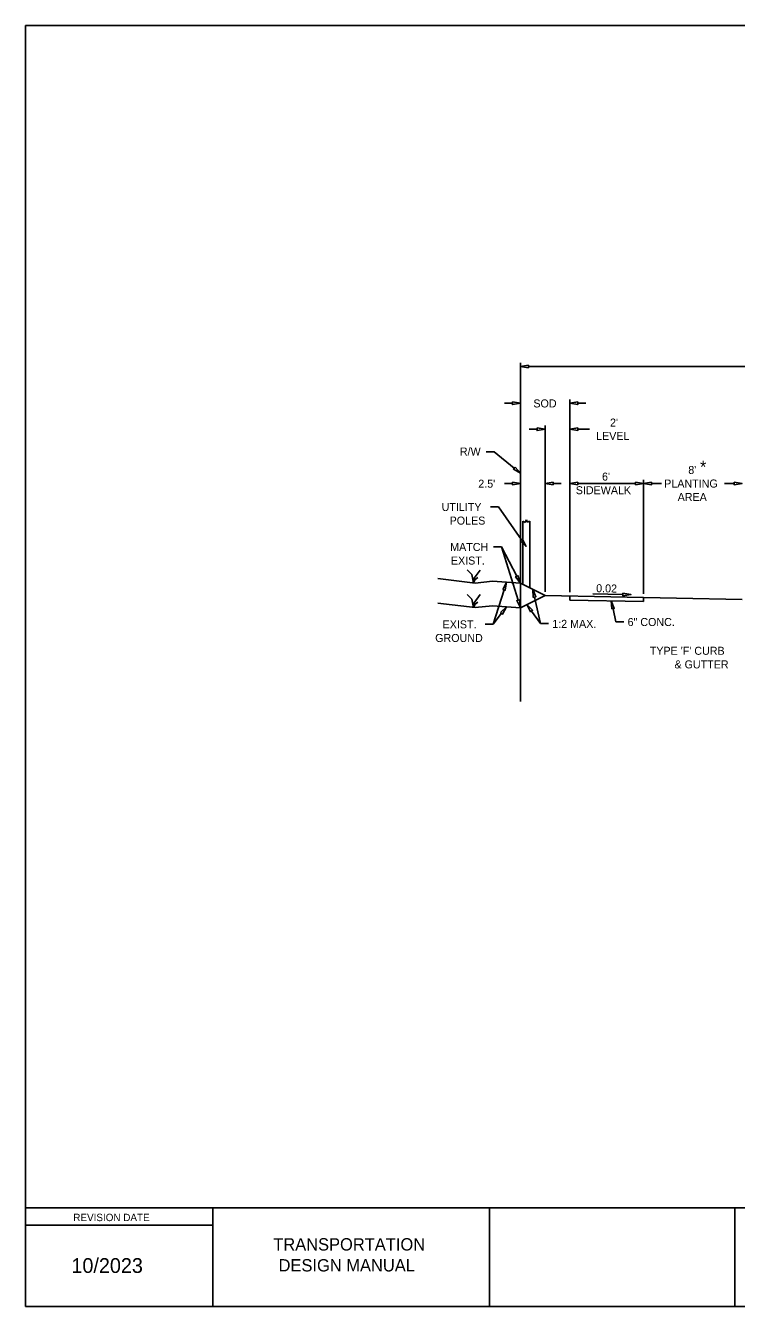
# Model space of a CAD drawing. Extents: x 463 to 969, y -161 to 180.
# Drawn here: x 463.3 to 652.7, y -161.1 to 180.2 of the extents above; entities that cross this region are included whole.
import ezdxf

# ---------------------------------------------------------------- set-up
doc = ezdxf.new("R2010")
doc.units = 0
for name, color, linetype in [('Default', 7, 'Continuous'), ('SheetBorder_dp', 7, 'Continuous'), ('SheetLines_dp', 7, 'Continuous'), ('TextMinor', 7, 'Continuous')]:
    doc.layers.add(name, color=color, linetype=linetype)

msp = doc.modelspace()

# ---------------------------------------------------------------- linework, layer by layer
at = {"layer": 'Default'}
for p, q in [((595.17, 85.11), (595.17, 90.34)), ((595.17, 0.06), (595.17, 89.87)), ((597.3, 89.36), (714.74, 89.36)), ((593.02, 79.57), (590.89, 79.57)), ((608.28, 29.19), (608.28, 80.55)), ((610.42, 79.57), (612.55, 79.57)), ((599.59, 72.62), (597.46, 72.62)), ((601.72, 29.32), (601.72, 73.61)), ((608.28, 29.19), (608.28, 73.61)), ((610.42, 72.62), (613.56, 72.62)), ((588.15, 66.59), (586.01, 66.59)), ((593.02, 58.19), (590.89, 58.19)), ((603.85, 58.19), (605.99, 58.19)), ((608.28, 29.19), (608.28, 59.17)), ((625.84, 58.19), (610.42, 58.19)), ((627.97, 28.8), (627.97, 59.17)), ((627.97, 28.8), (627.97, 59.17)), ((630.1, 58.19), (632.69, 58.19)), ((652.08, 58.19), (649.49, 58.19)), ((589.28, 51.93), (587.15, 51.93)), ((595.82, 31.29), (595.82, 48.1)), ((595.82, 48.1), (596.34, 47.79)), ((596.34, 47.79), (596.77, 48.5)), ((596.77, 48.5), (596.97, 47.89)), ((596.97, 47.89), (597.65, 48.1)), ((597.65, 48.1), (597.65, 30.38)), ((590.08, 41.33), (587.95, 41.33)), ((582.2, 33.91), (580.99, 35.18)), ((582.81, 32.92), (584.43, 35.12)), ((583.11, 31.66), (573.18, 32.82)), ((582.69, 31.71), (582.2, 33.91)), ((582.69, 31.71), (582.81, 32.92)), ((582.69, 31.71), (583.1, 32.57)), ((583.1, 32.57), (583.81, 33.09)), ((587.7, 32.11), (583.11, 31.66)), ((595.16, 31.62), (587.7, 32.11)), ((601.72, 28.34), (595.16, 31.62)), ((582.2, 27.35), (580.99, 28.62)), ((582.69, 25.15), (582.2, 27.35)), ((582.81, 26.36), (584.43, 28.56)), ((601.72, 28.34), (595.16, 25.06)), ((654.22, 27.29), (601.72, 28.34)), ((608.28, 27.12), (608.28, 28.21)), ((627.97, 26.72), (627.97, 27.81)), ((583.11, 25.09), (573.18, 26.26)), ((582.69, 25.15), (582.81, 26.36)), ((582.69, 25.15), (583.1, 26.01)), ((583.1, 26.01), (583.81, 26.53)), ((587.7, 25.55), (583.11, 25.09)), ((595.16, 25.06), (587.7, 25.55)), ((627.97, 26.72), (608.28, 27.12)), ((587.86, 20.7), (585.73, 20.7)), ((600.51, 20.85), (602.65, 20.85)), ((620.59, 21.34), (622.72, 21.34))]:
    msp.add_line(p, q, dxfattribs=at)
for points in [[(597.3, 89.71), (597.3, 89), (595.17, 89.36)], [(593.02, 79.93), (593.02, 79.21), (595.16, 79.57)], [(610.42, 79.93), (610.42, 79.21), (608.28, 79.57)], [(599.59, 72.98), (599.59, 72.27), (601.72, 72.62)], [(610.42, 72.98), (610.42, 72.27), (608.28, 72.62)], [(593.72, 62.56), (595.16, 60.95), (593.28, 62.01)], [(593.02, 58.55), (593.02, 57.83), (595.16, 58.19)], [(603.85, 58.55), (603.85, 57.83), (601.72, 58.19)], [(610.42, 58.55), (610.42, 57.83), (608.28, 58.19)], [(625.84, 58.55), (625.84, 57.83), (627.97, 58.19)], [(630.1, 58.55), (630.1, 57.83), (627.97, 58.19)], [(652.08, 58.55), (652.08, 57.83), (654.22, 58.19)], [(595.72, 43.34), (596.65, 41.39), (595.14, 42.93)], [(590.44, 29.94), (591.43, 31.87), (591.12, 29.73)], [(594.49, 33.67), (595.16, 31.62), (593.86, 33.34)], [(598.57, 27.82), (598.44, 29.98), (599.26, 27.98)], [(622.44, 28.99), (624.57, 28.59), (622.43, 28.28)], [(589.84, 23.84), (591.43, 25.31), (590.4, 23.4)], [(594.86, 27.2), (595.16, 25.06), (594.19, 26.99)], [(597.79, 23.96), (596.82, 25.89), (598.37, 24.38)], [(619.47, 24.74), (619.35, 26.89), (620.16, 24.89)]]:
    msp.add_lwpolyline(points, close=True, dxfattribs=at)
for points in [[(593.5, 62.28), (588.15, 66.59)], [(595.43, 43.14), (589.28, 51.93)], [(594.17, 33.51), (590.08, 41.33)], [(594.52, 27.09), (590.08, 41.33)], [(590.78, 29.84), (587.86, 20.7)], [(598.91, 27.9), (600.51, 20.85)], [(622.44, 28.63), (614.42, 28.79)], [(598.08, 24.17), (600.51, 20.85)], [(619.82, 24.81), (620.59, 21.34)], [(590.12, 23.62), (587.86, 20.7)]]:
    msp.add_lwpolyline(points, dxfattribs=at)
at = {"layer": 'SheetBorder_dp'}
for p, q in [((463.33, 180.15), (463.33, -161.05)), ((463.33, 180.15), (968.58, 180.15)), ((463.33, -134.81), (968.58, -134.81)), ((463.33, -161.05), (968.58, -161.05))]:
    msp.add_line(p, q, dxfattribs=at)
at = {"layer": 'SheetLines_dp'}
for p, q in [((513.21, -134.81), (513.21, -161.05)), ((586.89, -134.81), (586.89, -161.05)), ((652.31, -134.81), (652.31, -161.05)), ((463.33, -139.4), (513.21, -139.4))]:
    msp.add_line(p, q, dxfattribs=at)

# ---------------------------------------------------------------- texts
at = {"layer": 'Default'}
for s, height, p in [('SOD', 2.133, (598.6, 78.43)), ("2'", 2.133, (619.02, 73.34)), ('LEVEL', 2.133, (615.31, 69.77)), ('R/W', 2.133, (579.02, 65.62)), ("8'", 2.133, (639.87, 60.71)), ('*', 3.28, (642.98, 60.93)), ("2.5'", 2.133, (583.92, 57.05)), ("6'", 2.133, (616.89, 58.94)), ('PLANTING', 2.133, (633.45, 57.09)), ('SIDEWALK', 2.133, (609.89, 55.31)), ('AREA  ', 2.133, (637.04, 53.5)), ('UTILITY', 2.133, (574.16, 50.84)), ('POLES', 2.133, (576.29, 47.22)), ('MATCH', 2.133, (576.44, 40.19)), ('EXIST.', 2.133, (576.63, 36.57)), ('EXIST.', 2.133, (574.42, 19.57)), ('1:2 MAX.', 2.133, (603.63, 19.71)), ('6" CONC.', 2.133, (623.7, 20.2)), ('GROUND', 2.133, (572.44, 15.95)), ("TYPE 'F' CURB", 2.1325, (629.61, 12.54)), ('& GUTTER', 2.133, (636.19, 8.91))]:
    msp.add_text(s, height=height, dxfattribs=at).set_placement(p)
msp.add_text('0.02', height=2.133, rotation=358.8542, dxfattribs=at).set_placement((615.31, 29.22))
at = {"layer": 'TextMinor'}
for s, height, p in [('REVISION DATE', 1.9685, (476.04, -138.34)), ('TRANSPORTATION', 3.2808, (529.3, -146.17)), ('10/2023', 3.937, (475.54, -152.14)), ('DESIGN MANUAL', 3.2808, (530.72, -151.75))]:
    msp.add_text(s, height=height, dxfattribs=at).set_placement(p)

doc.saveas('drawing.dxf')
